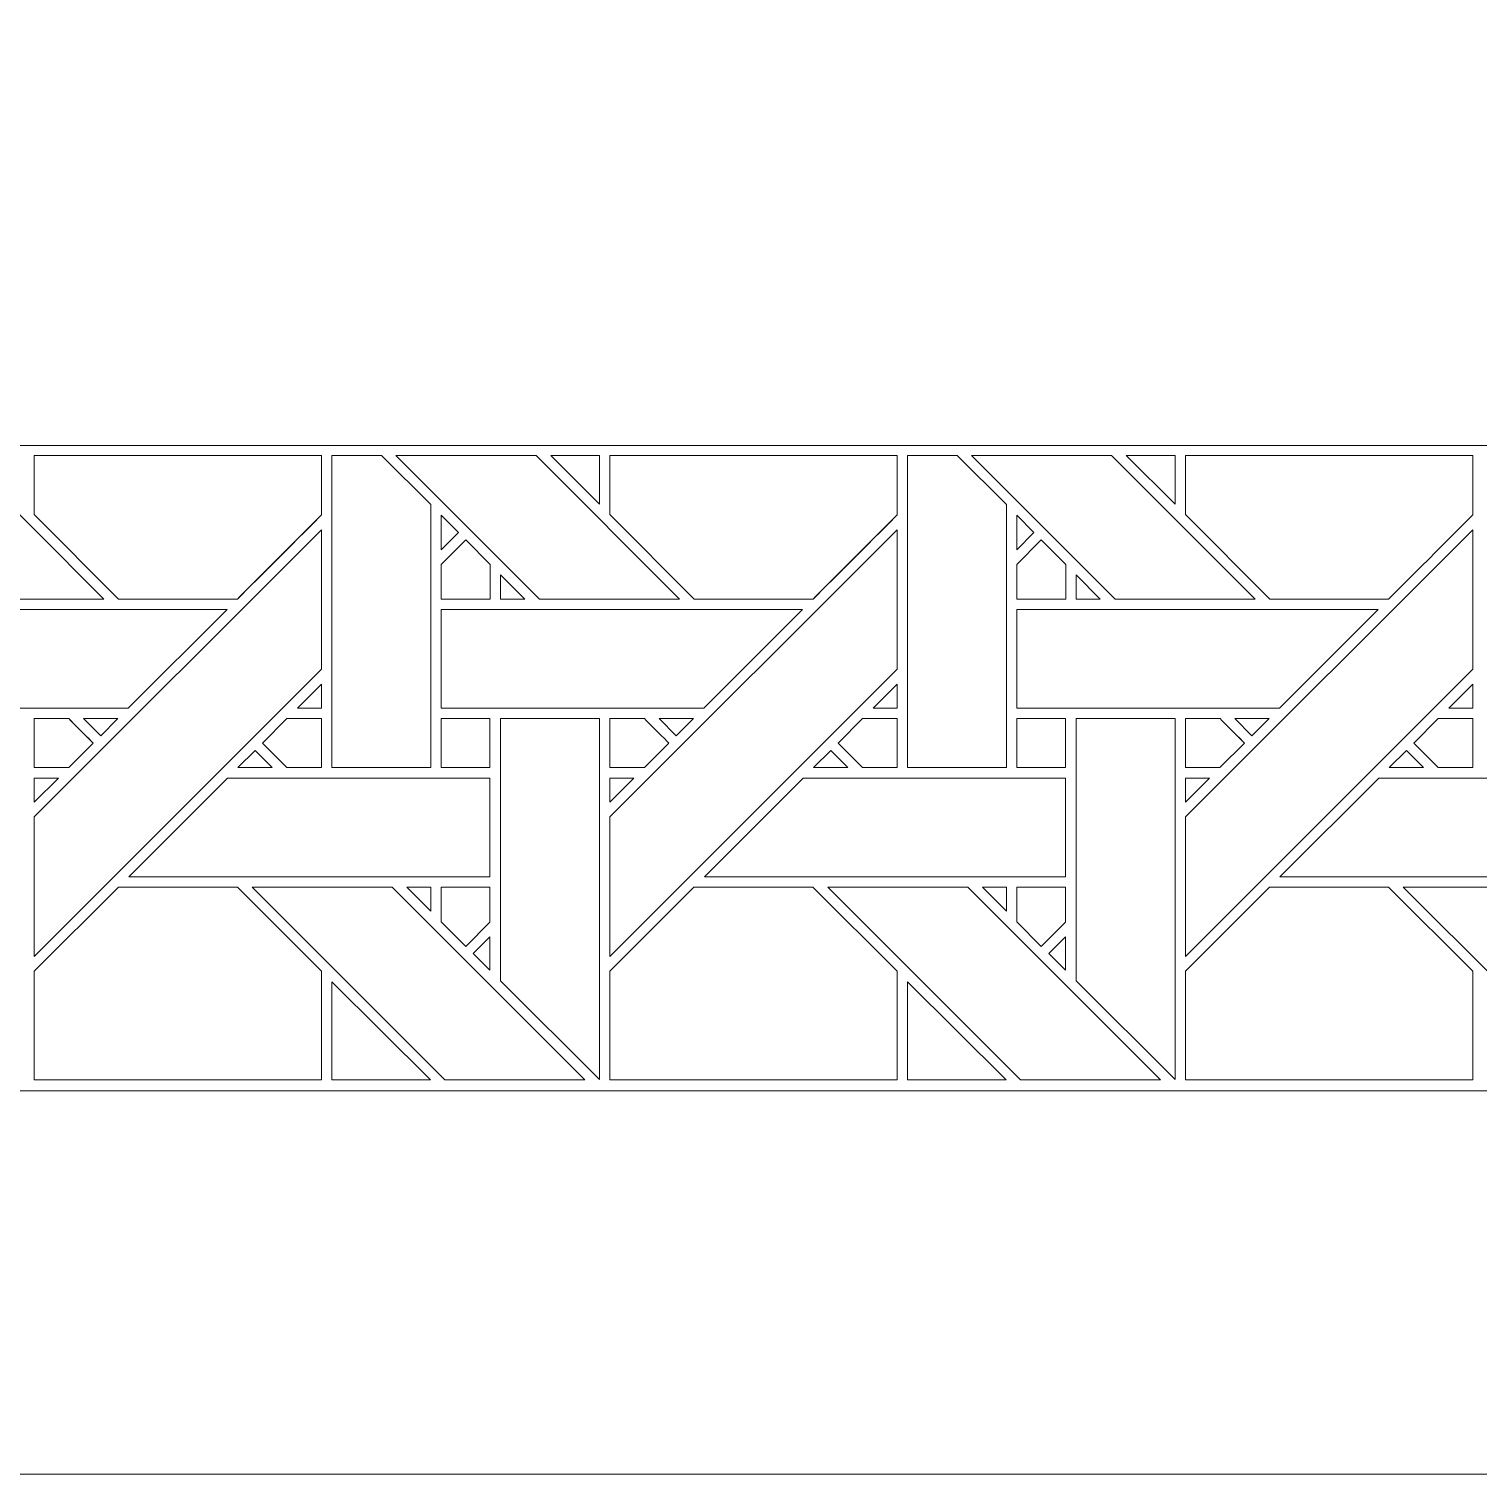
# Model space of a CAD drawing. Header units: inches. Extents: x 7.4 to 17.4, y 4.1 to 14.1.
# Drawn here: x 9.766 to 12.154, y 4.095 to 6.477 of the extents above; entities that cross this region are included whole.
import ezdxf

# ---------------------------------------------------------------- set-up
doc = ezdxf.new("R2010")
doc.units = ezdxf.units.IN
doc.header["$MEASUREMENT"] = 0
doc.layers.add('Design', color=7, linetype='Continuous', lineweight=0)

msp = doc.modelspace()

# ---------------------------------------------------------------- linework, layer by layer
at = {"layer": 'Design'}
for points, knots in [([(7.3829, 14.0948), (7.3829, 14.0948), (7.3829, 4.0948), (7.3829, 4.0948), (7.3829, 4.0948), (17.3829, 4.0948), (17.3829, 4.0948), (17.3829, 4.0948), (17.3829, 14.0948), (17.3829, 14.0948), (17.3829, 14.0948), (7.3829, 14.0948), (7.3829, 14.0948)], [0, 0, 0, 0, 1, 1, 1, 2, 2, 2, 3, 3, 3, 4, 4, 4, 4]), ([(8.0149, 13.4627), (8.0149, 13.4627), (8.0149, 4.7268), (8.0149, 4.7268), (8.0149, 4.7268), (16.7508, 4.7268), (16.7508, 4.7268), (16.7508, 4.7268), (16.7508, 13.4627), (16.7508, 13.4627), (16.7508, 13.4627), (8.0149, 13.4627), (8.0149, 13.4627)], [0, 0, 0, 0, 1, 1, 1, 2, 2, 2, 3, 3, 3, 4, 4, 4, 4]), ([(9.079, 5.7909), (9.079, 5.7909), (9.079, 12.3986), (9.079, 12.3986), (9.079, 12.3986), (15.6867, 12.3986), (15.6867, 12.3986), (15.6867, 12.3986), (15.6867, 5.7909), (15.6867, 5.7909), (15.6867, 5.7909), (9.079, 5.7909), (9.079, 5.7909)], [0, 0, 0, 0, 1, 1, 1, 2, 2, 2, 3, 3, 3, 4, 4, 4, 4]), ([(9.4215, 5.7742), (9.4215, 5.7742), (9.6525, 5.7742), (9.6525, 5.7742), (9.6525, 5.7742), (9.8892, 5.5375), (9.8892, 5.5375), (9.8892, 5.5375), (9.6582, 5.5375), (9.6582, 5.5375), (9.6582, 5.5375), (9.4215, 5.7742), (9.4215, 5.7742)], [0, 0, 0, 0, 1, 1, 1, 2, 2, 2, 3, 3, 3, 4, 4, 4, 4]), ([(9.7742, 5.6767), (9.7742, 5.6767), (9.7742, 5.7742), (9.7742, 5.7742), (9.7742, 5.7742), (10.2478, 5.7742), (10.2478, 5.7742), (10.2478, 5.7742), (10.2478, 5.6762), (10.2478, 5.6762), (10.23, 5.6582), (10.1181, 5.5465), (10.1091, 5.5375), (10.1091, 5.5375), (9.9134, 5.5375), (9.9134, 5.5375), (9.9134, 5.5375), (9.7742, 5.6767), (9.7742, 5.6767)], [0, 0, 0, 0, 1, 1, 1, 2, 2, 2, 3, 3, 3, 4, 4, 4, 5, 5, 5, 6, 6, 6, 6]), ([(9.7742, 5.6767), (9.7742, 5.6767), (9.7742, 5.7742), (9.7742, 5.7742), (9.7742, 5.7742), (10.2478, 5.7742), (10.2478, 5.7742), (10.2478, 5.7742), (10.2478, 5.6762), (10.2478, 5.6762), (10.2297, 5.6579), (10.1178, 5.5462), (10.1091, 5.5375), (10.1091, 5.5375), (9.9134, 5.5375), (9.9134, 5.5375), (9.9134, 5.5375), (9.7742, 5.6767), (9.7742, 5.6767)], [0, 0, 0, 0, 1, 1, 1, 2, 2, 2, 3, 3, 3, 4, 4, 4, 5, 5, 5, 6, 6, 6, 6]), ([(10.265, 5.7742), (10.265, 5.7742), (10.3465, 5.7742), (10.3465, 5.7742), (10.3465, 5.7742), (10.4278, 5.6932), (10.4278, 5.6932), (10.4278, 5.6932), (10.4278, 5.2595), (10.4278, 5.2595), (10.4278, 5.2595), (10.265, 5.2595), (10.265, 5.2595), (10.265, 5.2595), (10.265, 5.7742), (10.265, 5.7742)], [0, 0, 0, 0, 1, 1, 1, 2, 2, 2, 3, 3, 3, 4, 4, 4, 5, 5, 5, 5]), ([(10.3703, 5.7742), (10.3703, 5.7742), (10.6013, 5.7742), (10.6013, 5.7742), (10.6013, 5.7742), (10.838, 5.5375), (10.838, 5.5375), (10.838, 5.5375), (10.6069, 5.5375), (10.6069, 5.5375), (10.6069, 5.5375), (10.3703, 5.7742), (10.3703, 5.7742)], [0, 0, 0, 0, 1, 1, 1, 2, 2, 2, 3, 3, 3, 4, 4, 4, 4]), ([(10.6255, 5.7742), (10.6255, 5.7742), (10.7058, 5.7742), (10.7058, 5.7742), (10.7058, 5.7742), (10.7058, 5.6939), (10.7058, 5.6939), (10.7058, 5.6939), (10.6255, 5.7742), (10.6255, 5.7742)], [0, 0, 0, 0, 1, 1, 1, 2, 2, 2, 3, 3, 3, 3]), ([(10.7229, 5.6767), (10.7229, 5.6767), (10.7229, 5.7742), (10.7229, 5.7742), (10.7229, 5.7742), (11.1966, 5.7742), (11.1966, 5.7742), (11.1966, 5.7742), (11.1966, 5.6762), (11.1966, 5.6762), (11.1788, 5.6582), (11.0669, 5.5465), (11.0579, 5.5375), (11.0579, 5.5375), (10.8622, 5.5375), (10.8622, 5.5375), (10.8622, 5.5375), (10.7229, 5.6767), (10.7229, 5.6767)], [0, 0, 0, 0, 1, 1, 1, 2, 2, 2, 3, 3, 3, 4, 4, 4, 5, 5, 5, 6, 6, 6, 6]), ([(10.7229, 5.6767), (10.7229, 5.6767), (10.7229, 5.7742), (10.7229, 5.7742), (10.7229, 5.7742), (11.1966, 5.7742), (11.1966, 5.7742), (11.1966, 5.7742), (11.1966, 5.6762), (11.1966, 5.6762), (11.1784, 5.6579), (11.0666, 5.5462), (11.0579, 5.5375), (11.0579, 5.5375), (10.8622, 5.5375), (10.8622, 5.5375), (10.8622, 5.5375), (10.7229, 5.6767), (10.7229, 5.6767)], [0, 0, 0, 0, 1, 1, 1, 2, 2, 2, 3, 3, 3, 4, 4, 4, 5, 5, 5, 6, 6, 6, 6]), ([(11.2137, 5.7742), (11.2137, 5.7742), (11.2952, 5.7742), (11.2952, 5.7742), (11.2952, 5.7742), (11.3765, 5.6932), (11.3765, 5.6932), (11.3765, 5.6932), (11.3765, 5.2595), (11.3765, 5.2595), (11.3765, 5.2595), (11.2137, 5.2595), (11.2137, 5.2595), (11.2137, 5.2595), (11.2137, 5.7742), (11.2137, 5.7742)], [0, 0, 0, 0, 1, 1, 1, 2, 2, 2, 3, 3, 3, 4, 4, 4, 5, 5, 5, 5]), ([(11.319, 5.7742), (11.319, 5.7742), (11.55, 5.7742), (11.55, 5.7742), (11.55, 5.7742), (11.7867, 5.5375), (11.7867, 5.5375), (11.7867, 5.5375), (11.5556, 5.5375), (11.5556, 5.5375), (11.5556, 5.5375), (11.319, 5.7742), (11.319, 5.7742)], [0, 0, 0, 0, 1, 1, 1, 2, 2, 2, 3, 3, 3, 4, 4, 4, 4]), ([(11.5742, 5.7742), (11.5742, 5.7742), (11.6545, 5.7742), (11.6545, 5.7742), (11.6545, 5.7742), (11.6545, 5.6939), (11.6545, 5.6939), (11.6545, 5.6939), (11.5742, 5.7742), (11.5742, 5.7742)], [0, 0, 0, 0, 1, 1, 1, 2, 2, 2, 3, 3, 3, 3]), ([(11.6717, 5.6767), (11.6717, 5.6767), (11.6717, 5.7742), (11.6717, 5.7742), (11.6717, 5.7742), (12.1453, 5.7742), (12.1453, 5.7742), (12.1453, 5.7742), (12.1453, 5.6762), (12.1453, 5.6762), (12.1275, 5.6582), (12.0156, 5.5465), (12.0066, 5.5375), (12.0066, 5.5375), (11.8109, 5.5375), (11.8109, 5.5375), (11.8109, 5.5375), (11.6717, 5.6767), (11.6717, 5.6767)], [0, 0, 0, 0, 1, 1, 1, 2, 2, 2, 3, 3, 3, 4, 4, 4, 5, 5, 5, 6, 6, 6, 6]), ([(11.6717, 5.6767), (11.6717, 5.6767), (11.6717, 5.7742), (11.6717, 5.7742), (11.6717, 5.7742), (12.1453, 5.7742), (12.1453, 5.7742), (12.1453, 5.7742), (12.1453, 5.6762), (12.1453, 5.6762), (12.1275, 5.6582), (12.0156, 5.5465), (12.0066, 5.5375), (12.0066, 5.5375), (11.8109, 5.5375), (11.8109, 5.5375), (11.8109, 5.5375), (11.6717, 5.6767), (11.6717, 5.6767)], [0, 0, 0, 0, 1, 1, 1, 2, 2, 2, 3, 3, 3, 4, 4, 4, 5, 5, 5, 6, 6, 6, 6]), ([(10.4451, 5.6189), (10.4451, 5.6189), (10.4451, 5.6757), (10.4451, 5.6757), (10.4451, 5.6757), (10.4733, 5.6471), (10.4733, 5.6471), (10.4733, 5.6471), (10.4451, 5.6189), (10.4451, 5.6189)], [0, 0, 0, 0, 1, 1, 1, 2, 2, 2, 3, 3, 3, 3]), ([(11.3938, 5.6189), (11.3938, 5.6189), (11.3938, 5.6757), (11.3938, 5.6757), (11.3938, 5.6757), (11.422, 5.6471), (11.422, 5.6471), (11.422, 5.6471), (11.3938, 5.6189), (11.3938, 5.6189)], [0, 0, 0, 0, 1, 1, 1, 2, 2, 2, 3, 3, 3, 3]), ([(9.7742, 5.1782), (9.7742, 5.1782), (10.2479, 5.6518), (10.2479, 5.6518), (10.2479, 5.6518), (10.2479, 5.4217), (10.2479, 5.4217), (10.2479, 5.4217), (9.7742, 4.9481), (9.7742, 4.9481), (9.7742, 4.9481), (9.7742, 5.1782), (9.7742, 5.1782)], [0, 0, 0, 0, 1, 1, 1, 2, 2, 2, 3, 3, 3, 4, 4, 4, 4]), ([(10.7229, 5.1782), (10.7229, 5.1782), (11.1966, 5.6518), (11.1966, 5.6518), (11.1966, 5.6518), (11.1966, 5.4217), (11.1966, 5.4217), (11.1966, 5.4217), (10.7229, 4.9481), (10.7229, 4.9481), (10.7229, 4.9481), (10.7229, 5.1782), (10.7229, 5.1782)], [0, 0, 0, 0, 1, 1, 1, 2, 2, 2, 3, 3, 3, 4, 4, 4, 4]), ([(11.6717, 5.1782), (11.6717, 5.1782), (12.1453, 5.6518), (12.1453, 5.6518), (12.1453, 5.6518), (12.1453, 5.4217), (12.1453, 5.4217), (12.1453, 5.4217), (11.6717, 4.9481), (11.6717, 4.9481), (11.6717, 4.9481), (11.6717, 5.1782), (11.6717, 5.1782)], [0, 0, 0, 0, 1, 1, 1, 2, 2, 2, 3, 3, 3, 4, 4, 4, 4]), ([(10.5257, 5.5372), (10.5257, 5.5372), (10.4451, 5.5372), (10.4451, 5.5372), (10.4451, 5.5372), (10.4451, 5.5945), (10.4451, 5.5945), (10.4451, 5.5945), (10.4854, 5.6349), (10.4854, 5.6349), (10.4854, 5.6349), (10.5257, 5.5945), (10.5257, 5.5945), (10.5257, 5.5945), (10.5257, 5.5372), (10.5257, 5.5372)], [0, 0, 0, 0, 1, 1, 1, 2, 2, 2, 3, 3, 3, 4, 4, 4, 5, 5, 5, 5]), ([(10.4451, 5.5372), (10.4451, 5.5372), (10.4451, 5.5945), (10.4451, 5.5945), (10.4451, 5.5945), (10.4854, 5.6349), (10.4854, 5.6349), (10.4854, 5.6349), (10.5257, 5.5945), (10.5257, 5.5945), (10.5257, 5.5945), (10.5257, 5.5372), (10.5257, 5.5372), (10.5257, 5.5372), (10.4451, 5.5372), (10.4451, 5.5372)], [0, 0, 0, 0, 1, 1, 1, 2, 2, 2, 3, 3, 3, 4, 4, 4, 5, 5, 5, 5]), ([(11.4745, 5.5372), (11.4745, 5.5372), (11.3938, 5.5372), (11.3938, 5.5372), (11.3938, 5.5372), (11.3938, 5.5945), (11.3938, 5.5945), (11.3938, 5.5945), (11.4341, 5.6349), (11.4341, 5.6349), (11.4341, 5.6349), (11.4745, 5.5945), (11.4745, 5.5945), (11.4745, 5.5945), (11.4745, 5.5372), (11.4745, 5.5372)], [0, 0, 0, 0, 1, 1, 1, 2, 2, 2, 3, 3, 3, 4, 4, 4, 5, 5, 5, 5]), ([(11.3938, 5.5372), (11.3938, 5.5372), (11.3938, 5.5945), (11.3938, 5.5945), (11.3938, 5.5945), (11.4341, 5.6349), (11.4341, 5.6349), (11.4341, 5.6349), (11.4745, 5.5945), (11.4745, 5.5945), (11.4745, 5.5945), (11.4745, 5.5372), (11.4745, 5.5372), (11.4745, 5.5372), (11.3938, 5.5372), (11.3938, 5.5372)], [0, 0, 0, 0, 1, 1, 1, 2, 2, 2, 3, 3, 3, 4, 4, 4, 5, 5, 5, 5]), ([(10.5827, 5.5375), (10.5827, 5.5375), (10.543, 5.5375), (10.543, 5.5375), (10.543, 5.5375), (10.543, 5.5773), (10.543, 5.5773), (10.543, 5.5773), (10.5827, 5.5375), (10.5827, 5.5375)], [0, 0, 0, 0, 1, 1, 1, 2, 2, 2, 3, 3, 3, 3]), ([(11.5314, 5.5375), (11.5314, 5.5375), (11.4917, 5.5375), (11.4917, 5.5375), (11.4917, 5.5375), (11.4917, 5.5773), (11.4917, 5.5773), (11.4917, 5.5773), (11.5314, 5.5375), (11.5314, 5.5375)], [0, 0, 0, 0, 1, 1, 1, 2, 2, 2, 3, 3, 3, 3]), ([(9.4964, 5.3576), (9.4964, 5.3576), (9.4964, 5.5202), (9.4964, 5.5202), (9.4964, 5.5202), (10.0921, 5.5202), (10.0921, 5.5202), (10.0921, 5.5202), (9.9293, 5.3576), (9.9293, 5.3576), (9.9293, 5.3576), (9.4964, 5.3576), (9.4964, 5.3576)], [0, 0, 0, 0, 1, 1, 1, 2, 2, 2, 3, 3, 3, 4, 4, 4, 4]), ([(10.4451, 5.3576), (10.4451, 5.3576), (10.4451, 5.5202), (10.4451, 5.5202), (10.4451, 5.5202), (11.0408, 5.5202), (11.0408, 5.5202), (11.0408, 5.5202), (10.8781, 5.3576), (10.8781, 5.3576), (10.8781, 5.3576), (10.4451, 5.3576), (10.4451, 5.3576)], [0, 0, 0, 0, 1, 1, 1, 2, 2, 2, 3, 3, 3, 4, 4, 4, 4]), ([(11.3938, 5.3576), (11.3938, 5.3576), (11.3938, 5.5202), (11.3938, 5.5202), (11.3938, 5.5202), (11.9895, 5.5202), (11.9895, 5.5202), (11.9895, 5.5202), (11.8268, 5.3576), (11.8268, 5.3576), (11.8268, 5.3576), (11.3938, 5.3576), (11.3938, 5.3576)], [0, 0, 0, 0, 1, 1, 1, 2, 2, 2, 3, 3, 3, 4, 4, 4, 4]), ([(10.2081, 5.3576), (10.2081, 5.3576), (10.2479, 5.3973), (10.2479, 5.3973), (10.2479, 5.3973), (10.2479, 5.3576), (10.2479, 5.3576), (10.2479, 5.3576), (10.2081, 5.3576), (10.2081, 5.3576)], [0, 0, 0, 0, 1, 1, 1, 2, 2, 2, 3, 3, 3, 3]), ([(11.1568, 5.3576), (11.1568, 5.3576), (11.1966, 5.3973), (11.1966, 5.3973), (11.1966, 5.3973), (11.1966, 5.3576), (11.1966, 5.3576), (11.1966, 5.3576), (11.1568, 5.3576), (11.1568, 5.3576)], [0, 0, 0, 0, 1, 1, 1, 2, 2, 2, 3, 3, 3, 3]), ([(12.1056, 5.3576), (12.1056, 5.3576), (12.1453, 5.3973), (12.1453, 5.3973), (12.1453, 5.3973), (12.1453, 5.3576), (12.1453, 5.3576), (12.1453, 5.3576), (12.1056, 5.3576), (12.1056, 5.3576)], [0, 0, 0, 0, 1, 1, 1, 2, 2, 2, 3, 3, 3, 3]), ([(9.7742, 5.3403), (9.7742, 5.3403), (9.8313, 5.3403), (9.8313, 5.3403), (9.8364, 5.3351), (9.8672, 5.3043), (9.8716, 5.2999), (9.8716, 5.2999), (9.8312, 5.2595), (9.8312, 5.2595), (9.8312, 5.2595), (9.7742, 5.2595), (9.7742, 5.2595), (9.7742, 5.2595), (9.7742, 5.3403), (9.7742, 5.3403)], [0, 0, 0, 0, 1, 1, 1, 2, 2, 2, 3, 3, 3, 4, 4, 4, 5, 5, 5, 5]), ([(9.7742, 5.3403), (9.7742, 5.3403), (9.8313, 5.3403), (9.8313, 5.3403), (9.8366, 5.3349), (9.8674, 5.3041), (9.8716, 5.2999), (9.8716, 5.2999), (9.8312, 5.2595), (9.8312, 5.2595), (9.8312, 5.2595), (9.7742, 5.2595), (9.7742, 5.2595), (9.7742, 5.2595), (9.7742, 5.3403), (9.7742, 5.3403)], [0, 0, 0, 0, 1, 1, 1, 2, 2, 2, 3, 3, 3, 4, 4, 4, 5, 5, 5, 5]), ([(9.9121, 5.3403), (9.9121, 5.3403), (9.8838, 5.3121), (9.8838, 5.3121), (9.8838, 5.3121), (9.8556, 5.3403), (9.8556, 5.3403), (9.8556, 5.3403), (9.9121, 5.3403), (9.9121, 5.3403)], [0, 0, 0, 0, 1, 1, 1, 2, 2, 2, 3, 3, 3, 3]), ([(10.2479, 5.2595), (10.2479, 5.2595), (10.1907, 5.2595), (10.1907, 5.2595), (10.1907, 5.2595), (10.1504, 5.2998), (10.1504, 5.2998), (10.1504, 5.2998), (10.1908, 5.3403), (10.1908, 5.3403), (10.1908, 5.3403), (10.2479, 5.3403), (10.2479, 5.3403), (10.2479, 5.3403), (10.2479, 5.2595), (10.2479, 5.2595)], [0, 0, 0, 0, 1, 1, 1, 2, 2, 2, 3, 3, 3, 4, 4, 4, 5, 5, 5, 5]), ([(10.1504, 5.2998), (10.1504, 5.2998), (10.1908, 5.3403), (10.1908, 5.3403), (10.1908, 5.3403), (10.2479, 5.3403), (10.2479, 5.3403), (10.2479, 5.3403), (10.2479, 5.2595), (10.2479, 5.2595), (10.2479, 5.2595), (10.1907, 5.2595), (10.1907, 5.2595), (10.1907, 5.2595), (10.1504, 5.2998), (10.1504, 5.2998)], [0, 0, 0, 0, 1, 1, 1, 2, 2, 2, 3, 3, 3, 4, 4, 4, 5, 5, 5, 5]), ([(10.5253, 5.2595), (10.5253, 5.2595), (10.4451, 5.2595), (10.4451, 5.2595), (10.4451, 5.2595), (10.4451, 5.3403), (10.4451, 5.3403), (10.4451, 5.3403), (10.5253, 5.3403), (10.5253, 5.3403), (10.5253, 5.3403), (10.5253, 5.2595), (10.5253, 5.2595)], [0, 0, 0, 0, 1, 1, 1, 2, 2, 2, 3, 3, 3, 4, 4, 4, 4]), ([(10.4451, 5.3403), (10.4451, 5.3403), (10.5253, 5.3403), (10.5253, 5.3403), (10.5253, 5.3403), (10.5253, 5.2595), (10.5253, 5.2595), (10.5253, 5.2595), (10.4451, 5.2595), (10.4451, 5.2595), (10.4451, 5.2595), (10.4451, 5.3403), (10.4451, 5.3403)], [0, 0, 0, 0, 1, 1, 1, 2, 2, 2, 3, 3, 3, 4, 4, 4, 4]), ([(10.7058, 4.7452), (10.7058, 4.7452), (10.5429, 4.9081), (10.5429, 4.9081), (10.5429, 4.9081), (10.5429, 5.3403), (10.5429, 5.3403), (10.5429, 5.3403), (10.7058, 5.3403), (10.7058, 5.3403), (10.7058, 5.3403), (10.7058, 4.7452), (10.7058, 4.7452)], [0, 0, 0, 0, 1, 1, 1, 2, 2, 2, 3, 3, 3, 4, 4, 4, 4]), ([(10.7229, 5.3403), (10.7229, 5.3403), (10.78, 5.3403), (10.78, 5.3403), (10.7851, 5.3351), (10.8159, 5.3043), (10.8203, 5.2999), (10.8203, 5.2999), (10.7799, 5.2595), (10.7799, 5.2595), (10.7799, 5.2595), (10.7229, 5.2595), (10.7229, 5.2595), (10.7229, 5.2595), (10.7229, 5.3403), (10.7229, 5.3403)], [0, 0, 0, 0, 1, 1, 1, 2, 2, 2, 3, 3, 3, 4, 4, 4, 5, 5, 5, 5]), ([(10.7229, 5.3403), (10.7229, 5.3403), (10.78, 5.3403), (10.78, 5.3403), (10.7852, 5.3351), (10.816, 5.3042), (10.8203, 5.2999), (10.8203, 5.2999), (10.7799, 5.2595), (10.7799, 5.2595), (10.7799, 5.2595), (10.7229, 5.2595), (10.7229, 5.2595), (10.7229, 5.2595), (10.7229, 5.3403), (10.7229, 5.3403)], [0, 0, 0, 0, 1, 1, 1, 2, 2, 2, 3, 3, 3, 4, 4, 4, 5, 5, 5, 5]), ([(10.8608, 5.3403), (10.8608, 5.3403), (10.8325, 5.3121), (10.8325, 5.3121), (10.8325, 5.3121), (10.8044, 5.3403), (10.8044, 5.3403), (10.8044, 5.3403), (10.8608, 5.3403), (10.8608, 5.3403)], [0, 0, 0, 0, 1, 1, 1, 2, 2, 2, 3, 3, 3, 3]), ([(11.1966, 5.2595), (11.1966, 5.2595), (11.1395, 5.2595), (11.1395, 5.2595), (11.1395, 5.2595), (11.0991, 5.2998), (11.0991, 5.2998), (11.0991, 5.2998), (11.1396, 5.3403), (11.1396, 5.3403), (11.1396, 5.3403), (11.1966, 5.3403), (11.1966, 5.3403), (11.1966, 5.3403), (11.1966, 5.2595), (11.1966, 5.2595)], [0, 0, 0, 0, 1, 1, 1, 2, 2, 2, 3, 3, 3, 4, 4, 4, 5, 5, 5, 5]), ([(11.0991, 5.2998), (11.0991, 5.2998), (11.1396, 5.3403), (11.1396, 5.3403), (11.1396, 5.3403), (11.1966, 5.3403), (11.1966, 5.3403), (11.1966, 5.3403), (11.1966, 5.2595), (11.1966, 5.2595), (11.1966, 5.2595), (11.1395, 5.2595), (11.1395, 5.2595), (11.1395, 5.2595), (11.0991, 5.2998), (11.0991, 5.2998)], [0, 0, 0, 0, 1, 1, 1, 2, 2, 2, 3, 3, 3, 4, 4, 4, 5, 5, 5, 5]), ([(11.474, 5.2595), (11.474, 5.2595), (11.3938, 5.2595), (11.3938, 5.2595), (11.3938, 5.2595), (11.3938, 5.3403), (11.3938, 5.3403), (11.3938, 5.3403), (11.474, 5.3403), (11.474, 5.3403), (11.474, 5.3403), (11.474, 5.2595), (11.474, 5.2595)], [0, 0, 0, 0, 1, 1, 1, 2, 2, 2, 3, 3, 3, 4, 4, 4, 4]), ([(11.3938, 5.3403), (11.3938, 5.3403), (11.474, 5.3403), (11.474, 5.3403), (11.474, 5.3403), (11.474, 5.2595), (11.474, 5.2595), (11.474, 5.2595), (11.3938, 5.2595), (11.3938, 5.2595), (11.3938, 5.2595), (11.3938, 5.3403), (11.3938, 5.3403)], [0, 0, 0, 0, 1, 1, 1, 2, 2, 2, 3, 3, 3, 4, 4, 4, 4]), ([(11.6545, 4.7452), (11.6545, 4.7452), (11.4916, 4.9081), (11.4916, 4.9081), (11.4916, 4.9081), (11.4916, 5.3403), (11.4916, 5.3403), (11.4916, 5.3403), (11.6545, 5.3403), (11.6545, 5.3403), (11.6545, 5.3403), (11.6545, 4.7452), (11.6545, 4.7452)], [0, 0, 0, 0, 1, 1, 1, 2, 2, 2, 3, 3, 3, 4, 4, 4, 4]), ([(11.6717, 5.3403), (11.6717, 5.3403), (11.7287, 5.3403), (11.7287, 5.3403), (11.7339, 5.3351), (11.7646, 5.3043), (11.7691, 5.2999), (11.7691, 5.2999), (11.7286, 5.2595), (11.7286, 5.2595), (11.7286, 5.2595), (11.6717, 5.2595), (11.6717, 5.2595), (11.6717, 5.2595), (11.6717, 5.3403), (11.6717, 5.3403)], [0, 0, 0, 0, 1, 1, 1, 2, 2, 2, 3, 3, 3, 4, 4, 4, 5, 5, 5, 5]), ([(11.6717, 5.3403), (11.6717, 5.3403), (11.7287, 5.3403), (11.7287, 5.3403), (11.734, 5.335), (11.7649, 5.3041), (11.7691, 5.2999), (11.7691, 5.2999), (11.7286, 5.2595), (11.7286, 5.2595), (11.7286, 5.2595), (11.6717, 5.2595), (11.6717, 5.2595), (11.6717, 5.2595), (11.6717, 5.3403), (11.6717, 5.3403)], [0, 0, 0, 0, 1, 1, 1, 2, 2, 2, 3, 3, 3, 4, 4, 4, 5, 5, 5, 5]), ([(11.8096, 5.3403), (11.8096, 5.3403), (11.7813, 5.3121), (11.7813, 5.3121), (11.7813, 5.3121), (11.7531, 5.3403), (11.7531, 5.3403), (11.7531, 5.3403), (11.8096, 5.3403), (11.8096, 5.3403)], [0, 0, 0, 0, 1, 1, 1, 2, 2, 2, 3, 3, 3, 3]), ([(12.1453, 5.2595), (12.1453, 5.2595), (12.0882, 5.2595), (12.0882, 5.2595), (12.0882, 5.2595), (12.0479, 5.2998), (12.0479, 5.2998), (12.0479, 5.2998), (12.0883, 5.3403), (12.0883, 5.3403), (12.0883, 5.3403), (12.1453, 5.3403), (12.1453, 5.3403), (12.1453, 5.3403), (12.1453, 5.2595), (12.1453, 5.2595)], [0, 0, 0, 0, 1, 1, 1, 2, 2, 2, 3, 3, 3, 4, 4, 4, 5, 5, 5, 5]), ([(12.0479, 5.2998), (12.0479, 5.2998), (12.0883, 5.3403), (12.0883, 5.3403), (12.0883, 5.3403), (12.1453, 5.3403), (12.1453, 5.3403), (12.1453, 5.3403), (12.1453, 5.2595), (12.1453, 5.2595), (12.1453, 5.2595), (12.0882, 5.2595), (12.0882, 5.2595), (12.0882, 5.2595), (12.0479, 5.2998), (12.0479, 5.2998)], [0, 0, 0, 0, 1, 1, 1, 2, 2, 2, 3, 3, 3, 4, 4, 4, 5, 5, 5, 5]), ([(10.1666, 5.2595), (10.1666, 5.2595), (10.11, 5.2595), (10.11, 5.2595), (10.11, 5.2595), (10.1383, 5.2878), (10.1383, 5.2878), (10.1383, 5.2878), (10.1666, 5.2595), (10.1666, 5.2595)], [0, 0, 0, 0, 1, 1, 1, 2, 2, 2, 3, 3, 3, 3]), ([(11.1153, 5.2595), (11.1153, 5.2595), (11.0588, 5.2595), (11.0588, 5.2595), (11.0588, 5.2595), (11.087, 5.2878), (11.087, 5.2878), (11.087, 5.2878), (11.1153, 5.2595), (11.1153, 5.2595)], [0, 0, 0, 0, 1, 1, 1, 2, 2, 2, 3, 3, 3, 3]), ([(12.064, 5.2595), (12.064, 5.2595), (12.0075, 5.2595), (12.0075, 5.2595), (12.0075, 5.2595), (12.0358, 5.2878), (12.0358, 5.2878), (12.0358, 5.2878), (12.064, 5.2595), (12.064, 5.2595)], [0, 0, 0, 0, 1, 1, 1, 2, 2, 2, 3, 3, 3, 3]), ([(9.8141, 5.2424), (9.8141, 5.2424), (9.7742, 5.2025), (9.7742, 5.2025), (9.7742, 5.2025), (9.7742, 5.2424), (9.7742, 5.2424), (9.7742, 5.2424), (9.8141, 5.2424), (9.8141, 5.2424)], [0, 0, 0, 0, 1, 1, 1, 2, 2, 2, 3, 3, 3, 3]), ([(9.9301, 5.0795), (9.9301, 5.0795), (10.0929, 5.2424), (10.0929, 5.2424), (10.0929, 5.2424), (10.5253, 5.2424), (10.5253, 5.2424), (10.5253, 5.2424), (10.5253, 5.0795), (10.5253, 5.0795), (10.5253, 5.0795), (9.9301, 5.0795), (9.9301, 5.0795)], [0, 0, 0, 0, 1, 1, 1, 2, 2, 2, 3, 3, 3, 4, 4, 4, 4]), ([(10.7628, 5.2424), (10.7628, 5.2424), (10.7229, 5.2025), (10.7229, 5.2025), (10.7229, 5.2025), (10.7229, 5.2424), (10.7229, 5.2424), (10.7229, 5.2424), (10.7628, 5.2424), (10.7628, 5.2424)], [0, 0, 0, 0, 1, 1, 1, 2, 2, 2, 3, 3, 3, 3]), ([(10.8788, 5.0795), (10.8788, 5.0795), (11.0416, 5.2424), (11.0416, 5.2424), (11.0416, 5.2424), (11.4741, 5.2424), (11.4741, 5.2424), (11.4741, 5.2424), (11.4741, 5.0795), (11.4741, 5.0795), (11.4741, 5.0795), (10.8788, 5.0795), (10.8788, 5.0795)], [0, 0, 0, 0, 1, 1, 1, 2, 2, 2, 3, 3, 3, 4, 4, 4, 4]), ([(11.7115, 5.2424), (11.7115, 5.2424), (11.6717, 5.2025), (11.6717, 5.2025), (11.6717, 5.2025), (11.6717, 5.2424), (11.6717, 5.2424), (11.6717, 5.2424), (11.7115, 5.2424), (11.7115, 5.2424)], [0, 0, 0, 0, 1, 1, 1, 2, 2, 2, 3, 3, 3, 3]), ([(11.8275, 5.0796), (11.8275, 5.0796), (11.9904, 5.2424), (11.9904, 5.2424), (11.9904, 5.2424), (12.4228, 5.2424), (12.4228, 5.2424), (12.4228, 5.2424), (12.4228, 5.0796), (12.4228, 5.0796), (12.4228, 5.0796), (11.8275, 5.0796), (11.8275, 5.0796)], [0, 0, 0, 0, 1, 1, 1, 2, 2, 2, 3, 3, 3, 4, 4, 4, 4]), ([(10.2478, 4.7448), (10.2478, 4.7448), (9.7742, 4.7448), (9.7742, 4.7448), (9.7742, 4.7448), (9.7742, 4.9237), (9.7742, 4.9237), (9.7742, 4.9237), (9.9129, 5.0624), (9.9129, 5.0624), (9.9129, 5.0624), (10.1091, 5.0624), (10.1091, 5.0624), (10.1091, 5.0624), (10.2478, 4.9237), (10.2478, 4.9237), (10.2478, 4.9237), (10.2478, 4.7448), (10.2478, 4.7448)], [0, 0, 0, 0, 1, 1, 1, 2, 2, 2, 3, 3, 3, 4, 4, 4, 5, 5, 5, 6, 6, 6, 6]), ([(10.2478, 4.7448), (10.2478, 4.7448), (9.7742, 4.7448), (9.7742, 4.7448), (9.7742, 4.7448), (9.7742, 4.9237), (9.7742, 4.9237), (9.7742, 4.9237), (9.9129, 5.0624), (9.9129, 5.0624), (9.9129, 5.0624), (10.1091, 5.0624), (10.1091, 5.0624), (10.1091, 5.0624), (10.2478, 4.9237), (10.2478, 4.9237), (10.2478, 4.9237), (10.2478, 4.7448), (10.2478, 4.7448)], [0, 0, 0, 0, 1, 1, 1, 2, 2, 2, 3, 3, 3, 4, 4, 4, 5, 5, 5, 6, 6, 6, 6]), ([(10.451, 4.7448), (10.451, 4.7448), (10.1334, 5.0624), (10.1334, 5.0624), (10.1334, 5.0624), (10.3643, 5.0624), (10.3643, 5.0624), (10.3643, 5.0624), (10.682, 4.7448), (10.682, 4.7448), (10.682, 4.7448), (10.451, 4.7448), (10.451, 4.7448)], [0, 0, 0, 0, 1, 1, 1, 2, 2, 2, 3, 3, 3, 4, 4, 4, 4]), ([(10.4279, 5.0624), (10.4279, 5.0624), (10.4279, 5.0226), (10.4279, 5.0226), (10.4279, 5.0226), (10.3884, 5.0624), (10.3884, 5.0624), (10.3884, 5.0624), (10.4279, 5.0624), (10.4279, 5.0624)], [0, 0, 0, 0, 1, 1, 1, 2, 2, 2, 3, 3, 3, 3]), ([(10.5253, 5.0048), (10.5253, 5.0048), (10.4854, 4.9648), (10.4854, 4.9648), (10.4854, 4.9648), (10.445, 5.0052), (10.445, 5.0052), (10.445, 5.0052), (10.445, 5.0624), (10.445, 5.0624), (10.445, 5.0624), (10.5253, 5.0624), (10.5253, 5.0624), (10.5253, 5.0624), (10.5253, 5.0048), (10.5253, 5.0048)], [0, 0, 0, 0, 1, 1, 1, 2, 2, 2, 3, 3, 3, 4, 4, 4, 5, 5, 5, 5]), ([(10.4854, 4.9648), (10.4854, 4.9648), (10.445, 5.0052), (10.445, 5.0052), (10.445, 5.0052), (10.445, 5.0624), (10.445, 5.0624), (10.445, 5.0624), (10.5253, 5.0624), (10.5253, 5.0624), (10.5253, 5.0624), (10.5253, 5.0048), (10.5253, 5.0048), (10.5253, 5.0048), (10.4854, 4.9648), (10.4854, 4.9648)], [0, 0, 0, 0, 1, 1, 1, 2, 2, 2, 3, 3, 3, 4, 4, 4, 5, 5, 5, 5]), ([(11.1966, 4.7448), (11.1966, 4.7448), (10.7229, 4.7448), (10.7229, 4.7448), (10.7229, 4.7448), (10.7229, 4.9237), (10.7229, 4.9237), (10.7229, 4.9237), (10.8616, 5.0624), (10.8616, 5.0624), (10.8616, 5.0624), (11.0578, 5.0624), (11.0578, 5.0624), (11.0578, 5.0624), (11.1966, 4.9237), (11.1966, 4.9237), (11.1966, 4.9237), (11.1966, 4.7448), (11.1966, 4.7448)], [0, 0, 0, 0, 1, 1, 1, 2, 2, 2, 3, 3, 3, 4, 4, 4, 5, 5, 5, 6, 6, 6, 6]), ([(11.1966, 4.7448), (11.1966, 4.7448), (10.7229, 4.7448), (10.7229, 4.7448), (10.7229, 4.7448), (10.7229, 4.9237), (10.7229, 4.9237), (10.7229, 4.9237), (10.8616, 5.0624), (10.8616, 5.0624), (10.8616, 5.0624), (11.0578, 5.0624), (11.0578, 5.0624), (11.0578, 5.0624), (11.1966, 4.9237), (11.1966, 4.9237), (11.1966, 4.9237), (11.1966, 4.7448), (11.1966, 4.7448)], [0, 0, 0, 0, 1, 1, 1, 2, 2, 2, 3, 3, 3, 4, 4, 4, 5, 5, 5, 6, 6, 6, 6]), ([(11.3997, 4.7448), (11.3997, 4.7448), (11.0821, 5.0624), (11.0821, 5.0624), (11.0821, 5.0624), (11.313, 5.0624), (11.313, 5.0624), (11.313, 5.0624), (11.6307, 4.7448), (11.6307, 4.7448), (11.6307, 4.7448), (11.3997, 4.7448), (11.3997, 4.7448)], [0, 0, 0, 0, 1, 1, 1, 2, 2, 2, 3, 3, 3, 4, 4, 4, 4]), ([(11.3766, 5.0624), (11.3766, 5.0624), (11.3766, 5.0226), (11.3766, 5.0226), (11.3766, 5.0226), (11.3372, 5.0624), (11.3372, 5.0624), (11.3372, 5.0624), (11.3766, 5.0624), (11.3766, 5.0624)], [0, 0, 0, 0, 1, 1, 1, 2, 2, 2, 3, 3, 3, 3]), ([(11.474, 5.0048), (11.474, 5.0048), (11.4341, 4.9648), (11.4341, 4.9648), (11.4341, 4.9648), (11.3938, 5.0052), (11.3938, 5.0052), (11.3938, 5.0052), (11.3938, 5.0624), (11.3938, 5.0624), (11.3938, 5.0624), (11.474, 5.0624), (11.474, 5.0624), (11.474, 5.0624), (11.474, 5.0048), (11.474, 5.0048)], [0, 0, 0, 0, 1, 1, 1, 2, 2, 2, 3, 3, 3, 4, 4, 4, 5, 5, 5, 5]), ([(11.4341, 4.9648), (11.4341, 4.9648), (11.3938, 5.0052), (11.3938, 5.0052), (11.3938, 5.0052), (11.3938, 5.0624), (11.3938, 5.0624), (11.3938, 5.0624), (11.474, 5.0624), (11.474, 5.0624), (11.474, 5.0624), (11.474, 5.0048), (11.474, 5.0048), (11.474, 5.0048), (11.4341, 4.9648), (11.4341, 4.9648)], [0, 0, 0, 0, 1, 1, 1, 2, 2, 2, 3, 3, 3, 4, 4, 4, 5, 5, 5, 5]), ([(12.1453, 4.7448), (12.1453, 4.7448), (11.6717, 4.7448), (11.6717, 4.7448), (11.6717, 4.7448), (11.6717, 4.9237), (11.6717, 4.9237), (11.6717, 4.9237), (11.8104, 5.0624), (11.8104, 5.0624), (11.8104, 5.0624), (12.0066, 5.0624), (12.0066, 5.0624), (12.0066, 5.0624), (12.1453, 4.9237), (12.1453, 4.9237), (12.1453, 4.9237), (12.1453, 4.7448), (12.1453, 4.7448)], [0, 0, 0, 0, 1, 1, 1, 2, 2, 2, 3, 3, 3, 4, 4, 4, 5, 5, 5, 6, 6, 6, 6]), ([(12.1453, 4.7448), (12.1453, 4.7448), (11.6717, 4.7448), (11.6717, 4.7448), (11.6717, 4.7448), (11.6717, 4.9237), (11.6717, 4.9237), (11.6717, 4.9237), (11.8104, 5.0624), (11.8104, 5.0624), (11.8104, 5.0624), (12.0066, 5.0624), (12.0066, 5.0624), (12.0066, 5.0624), (12.1453, 4.9237), (12.1453, 4.9237), (12.1453, 4.9237), (12.1453, 4.7448), (12.1453, 4.7448)], [0, 0, 0, 0, 1, 1, 1, 2, 2, 2, 3, 3, 3, 4, 4, 4, 5, 5, 5, 6, 6, 6, 6]), ([(12.349, 4.7448), (12.349, 4.7448), (12.0308, 5.0624), (12.0308, 5.0624), (12.0308, 5.0624), (12.2618, 5.0624), (12.2618, 5.0624), (12.2618, 5.0624), (12.5794, 4.7448), (12.5794, 4.7448), (12.5794, 4.7448), (12.349, 4.7448), (12.349, 4.7448)], [0, 0, 0, 0, 1, 1, 1, 2, 2, 2, 3, 3, 3, 4, 4, 4, 4]), ([(10.5253, 4.9806), (10.5253, 4.9806), (10.5253, 4.9254), (10.5253, 4.9254), (10.5253, 4.9254), (10.4976, 4.9528), (10.4976, 4.9528), (10.4976, 4.9528), (10.5253, 4.9806), (10.5253, 4.9806)], [0, 0, 0, 0, 1, 1, 1, 2, 2, 2, 3, 3, 3, 3]), ([(11.4741, 4.9806), (11.4741, 4.9806), (11.4741, 4.9254), (11.4741, 4.9254), (11.4741, 4.9254), (11.4463, 4.9528), (11.4463, 4.9528), (11.4463, 4.9528), (11.4741, 4.9806), (11.4741, 4.9806)], [0, 0, 0, 0, 1, 1, 1, 2, 2, 2, 3, 3, 3, 3]), ([(10.265, 4.7448), (10.265, 4.7448), (10.265, 4.9066), (10.265, 4.9066), (10.265, 4.9066), (10.4275, 4.7448), (10.4275, 4.7448), (10.4275, 4.7448), (10.265, 4.7448), (10.265, 4.7448)], [0, 0, 0, 0, 1, 1, 1, 2, 2, 2, 3, 3, 3, 3]), ([(11.2137, 4.7448), (11.2137, 4.7448), (11.2137, 4.9066), (11.2137, 4.9066), (11.2137, 4.9066), (11.3762, 4.7448), (11.3762, 4.7448), (11.3762, 4.7448), (11.2137, 4.7448), (11.2137, 4.7448)], [0, 0, 0, 0, 1, 1, 1, 2, 2, 2, 3, 3, 3, 3])]:
    msp.add_open_spline(points, degree=3, knots=knots, dxfattribs=at)

doc.saveas('drawing.dxf')
